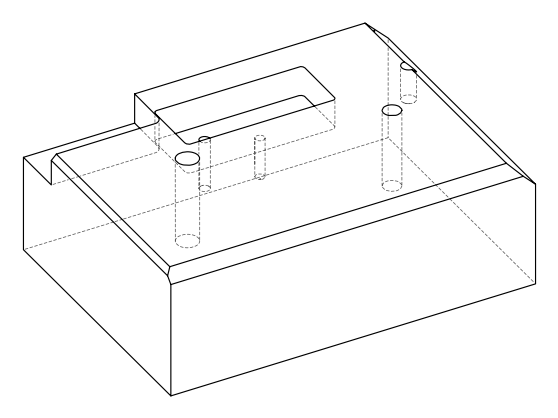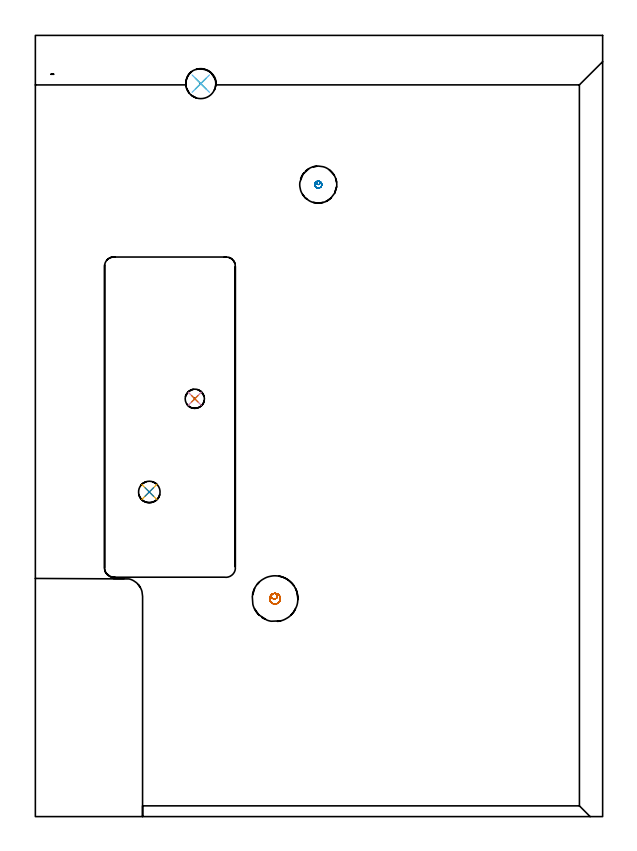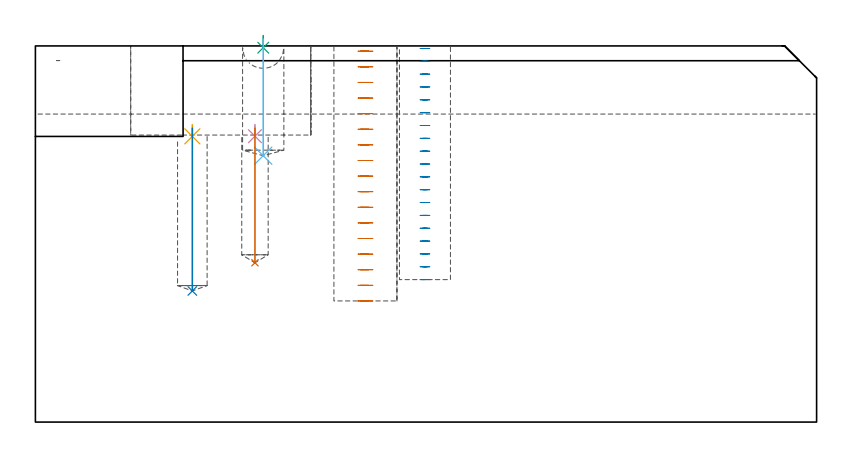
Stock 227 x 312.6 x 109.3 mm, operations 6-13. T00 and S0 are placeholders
(PLAN: 13 operations, 8 tool changes, 96.4 min)
(1 AREA_MILL | FG_CHAMFER_SURFACE | UGT0205_001 | 9.67 min | 13427 mm3)
(2 AREA_MILL_1 | FG_CHAMFER_SURFACE_1 | UGT0205_001 | 3 min | 1582 mm3)
(3 AREA_MILL_2 | FG_CHAMFER_SURFACE_2 | UGT0205_001 | 14.43 min | 43987 mm3)
(4 MILL_CORNER_NOTCH_RECTANGULAR | CORNER_NOTCH_RECTANGULAR | NXT0201_011 | Follow Part, ap 3, ae 75% | 10.85 min | 107202 mm3)
(5 MILL_RECTANGULAR_POCKET | POCKET_RECTANGULAR_STRAIGHT | NXT0201_008 | Follow Part, ap 1.5, ae 75% | 55.41 min | 173276 mm3)
(6 MILL_BLIND_HOLE_FROM_SOLID_MATERIAL | STEP1POCKET | UGT0201_132 | Spiral | 1.42 min | 19484 mm3)
(7 MILL_BLIND_HOLE_FROM_SOLID_MATERIAL_1 | STEP1POCKET_1 | NXT0201_011 | Spiral | 1.02 min | 11674 mm3)
(8 SPOT_DRILL | STEP1POCKET_2 | NXT0321_9005460120000 | 0.03 min | 40 mm3)
(9 SPOT_DRILL_1 | STEP1POCKET_3 | NXT0321_9005460120000 | 0.03 min | 46 mm3)
(10 SPOT_DRILL_2 | STEP1POCKET_4 | NXT0321_9005460120000 | 0.03 min | 4 mm3)
(11 DRILL_BLIND_HOLE_INTO_CENTER | STEP1POCKET_2 | NXT0301_128 | 0.14 min | 3308 mm3)
(12 DRILL_BLIND_HOLE_INTO_CENTER_1 | STEP1POCKET_3 | UGT0301_196 | 0.16 min | 1648 mm3)
(13 DRILL_BLIND_HOLE_INTO_CENTER_2 | STEP1POCKET_4 | NXT0301_057 | 0.2 min | 2558 mm3)
(TOOL UGT0205_001 | Chamfer Mill 20 x 3 x 45 deg. | D20 FL50 Z2)
(TOOL NXT0201_011 | ENDMILL 12mm [2P460-1200-NA 1630] | D12 FL38 Z6)
(TOOL NXT0201_008 | ENDMILL 6mm [2P460-0600-NA 1630] | D6 FL26 Z6)
(TOOL UGT0201_132 | Carbide End Mill 14.0 | D14 FL30 Z4)
(TOOL NXT0321_9005460120000 | NC Spot Drill, 142deg, 12mm, Carbide, Uncoated | D12 PA142 FL30 Z2)
(TOOL NXT0301_128 | Carbide Drill 12mm [861.1-1200-036A1-GP GC34] | D12 PA150 FL37.4 Z2)
(TOOL UGT0301_196 | Twist Drill 7.7 mm | D7.7 PA118 FL73 Z2)
(TOOL NXT0301_057 | Carbide Drill 8.6mm [860.1-0860-026A1-MM 2214] | D8.6 PA140 FL47 Z2)
(OP 6 MILL_BLIND_HOLE_FROM_SOLID_MATERIAL)
G17 G21 G94 G90
T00 M6
G54
G17 G0 G90 X95.9 Y87.2 S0 M3
G43 Z119.3 H0
Z107.765
G94 G3 X96.78 Y88.47 R0.94 F250.
X95.145 Y89.213 R1.27
X93.887 Y86.445 R2.15
X95.145 Y89.213 R-2.15
X94.516 Y87.829 R1.075
X95.9 Y87.2 R1.075
G0 Z103.229
G3 X96.78 Y88.47 R0.94
X95.145 Y89.213 R1.27
X93.887 Y86.445 R2.15
X95.145 Y89.213 R-2.15
X94.516 Y87.829 R1.075
X95.9 Y87.2 R1.075
G0 Z98.694
G3 X96.78 Y88.47 R0.94
X95.145 Y89.213 R1.27
X93.887 Y86.445 R2.15
X95.145 Y89.213 R-2.15
X94.516 Y87.829 R1.075
X95.9 Y87.2 R1.075
G0 Z94.159
G3 X96.78 Y88.47 R0.94
X95.145 Y89.213 R1.27
X93.887 Y86.445 R2.15
X95.145 Y89.213 R-2.15
X94.516 Y87.829 R1.075
X95.9 Y87.2 R1.075
G0 Z89.624
G3 X96.78 Y88.47 R0.94
X95.145 Y89.213 R1.27
X93.887 Y86.445 R2.15
X95.145 Y89.213 R-2.15
X94.516 Y87.829 R1.075
X95.9 Y87.2 R1.075
G0 Z85.088
G3 X96.78 Y88.47 R0.94
X95.145 Y89.213 R1.27
X93.887 Y86.445 R2.15
X95.145 Y89.213 R-2.15
X94.516 Y87.829 R1.075
X95.9 Y87.2 R1.075
G0 Z80.553
G3 X96.78 Y88.47 R0.94
X95.145 Y89.213 R1.27
X93.887 Y86.445 R2.15
X95.145 Y89.213 R-2.15
X94.516 Y87.829 R1.075
X95.9 Y87.2 R1.075
G0 Z76.018
G3 X96.78 Y88.47 R0.94
X95.145 Y89.213 R1.27
X93.887 Y86.445 R2.15
X95.145 Y89.213 R-2.15
X94.516 Y87.829 R1.075
X95.9 Y87.2 R1.075
G0 Z71.482
G3 X96.78 Y88.47 R0.94
X95.145 Y89.213 R1.27
X93.887 Y86.445 R2.15
X95.145 Y89.213 R-2.15
X94.516 Y87.829 R1.075
X95.9 Y87.2 R1.075
G0 Z66.947
G3 X96.78 Y88.47 R0.94
X95.145 Y89.213 R1.27
X93.887 Y86.445 R2.15
X95.145 Y89.213 R-2.15
X94.516 Y87.829 R1.075
X95.9 Y87.2 R1.075
G0 Z62.412
G3 X96.78 Y88.47 R0.94
X95.145 Y89.213 R1.27
X93.887 Y86.445 R2.15
X95.145 Y89.213 R-2.15
X94.516 Y87.829 R1.075
X95.9 Y87.2 R1.075
G0 Z57.876
G3 X96.78 Y88.47 R0.94
X95.145 Y89.213 R1.27
X93.887 Y86.445 R2.15
X95.145 Y89.213 R-2.15
X94.516 Y87.829 R1.075
X95.9 Y87.2 R1.075
G0 Z53.341
G3 X96.78 Y88.47 R0.94
X95.145 Y89.213 R1.27
X93.887 Y86.445 R2.15
X95.145 Y89.213 R-2.15
X94.516 Y87.829 R1.075
X95.9 Y87.2 R1.075
G0 Z48.806
G3 X96.78 Y88.47 R0.94
X95.145 Y89.213 R1.27
X93.887 Y86.445 R2.15
X95.145 Y89.213 R-2.15
X94.516 Y87.829 R1.075
X95.9 Y87.2 R1.075
G0 Z44.271
G3 X96.78 Y88.47 R0.94
X95.145 Y89.213 R1.27
X93.887 Y86.445 R2.15
X95.145 Y89.213 R-2.15
X94.516 Y87.829 R1.075
X95.9 Y87.2 R1.075
G0 Z39.735
G3 X96.78 Y88.47 R0.94
X95.145 Y89.213 R1.27
X93.887 Y86.445 R2.15
X95.145 Y89.213 R-2.15
X94.516 Y87.829 R1.075
X95.9 Y87.2 R1.075
G0 Z35.2
G3 X96.78 Y88.47 R0.94
X95.145 Y89.213 R1.27
X93.887 Y86.445 R2.15
X95.145 Y89.213 R-2.15
X94.516 Y87.829 R1.075
X95.9 Y87.2 R1.075
G0 Z119.3
M5
M2
(OP 7 MILL_BLIND_HOLE_FROM_SOLID_MATERIAL_1)
G17 G21 G94 G90
T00 M6
G54
G17 G0 G90 X113.2 Y252.9 S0 M3
G43 Z119.3 H1
Z108.568
G94 G3 X113.9 Y253.6 R0.7 F250.
X113.2 Y254.3 R0.7
X111.8 Y252.9 R1.4
X113.2 Y254.3 R-1.4
X112.5 Y253.6 R0.7
X113.2 Y252.9 R0.7
G0 Z104.837
G3 X113.9 Y253.6 R0.7
X113.2 Y254.3 R0.7
X111.8 Y252.9 R1.4
X113.2 Y254.3 R-1.4
X112.5 Y253.6 R0.7
X113.2 Y252.9 R0.7
G0 Z101.105
G3 X113.9 Y253.6 R0.7
X113.2 Y254.3 R0.7
X111.8 Y252.9 R1.4
X113.2 Y254.3 R-1.4
X112.5 Y253.6 R0.7
X113.2 Y252.9 R0.7
G0 Z97.374
G3 X113.9 Y253.6 R0.7
X113.2 Y254.3 R0.7
X111.8 Y252.9 R1.4
X113.2 Y254.3 R-1.4
X112.5 Y253.6 R0.7
X113.2 Y252.9 R0.7
G0 Z93.642
G3 X113.9 Y253.6 R0.7
X113.2 Y254.3 R0.7
X111.8 Y252.9 R1.4
X113.2 Y254.3 R-1.4
X112.5 Y253.6 R0.7
X113.2 Y252.9 R0.7
G0 Z89.911
G3 X113.9 Y253.6 R0.7
X113.2 Y254.3 R0.7
X111.8 Y252.9 R1.4
X113.2 Y254.3 R-1.4
X112.5 Y253.6 R0.7
X113.2 Y252.9 R0.7
G0 Z86.179
G3 X113.9 Y253.6 R0.7
X113.2 Y254.3 R0.7
X111.8 Y252.9 R1.4
X113.2 Y254.3 R-1.4
X112.5 Y253.6 R0.7
X113.2 Y252.9 R0.7
G0 Z82.447
G3 X113.9 Y253.6 R0.7
X113.2 Y254.3 R0.7
X111.8 Y252.9 R1.4
X113.2 Y254.3 R-1.4
X112.5 Y253.6 R0.7
X113.2 Y252.9 R0.7
G0 Z78.716
G3 X113.9 Y253.6 R0.7
X113.2 Y254.3 R0.7
X111.8 Y252.9 R1.4
X113.2 Y254.3 R-1.4
X112.5 Y253.6 R0.7
X113.2 Y252.9 R0.7
G0 Z74.984
G3 X113.9 Y253.6 R0.7
X113.2 Y254.3 R0.7
X111.8 Y252.9 R1.4
X113.2 Y254.3 R-1.4
X112.5 Y253.6 R0.7
X113.2 Y252.9 R0.7
G0 Z71.253
G3 X113.9 Y253.6 R0.7
X113.2 Y254.3 R0.7
X111.8 Y252.9 R1.4
X113.2 Y254.3 R-1.4
X112.5 Y253.6 R0.7
X113.2 Y252.9 R0.7
G0 Z67.521
G3 X113.9 Y253.6 R0.7
X113.2 Y254.3 R0.7
X111.8 Y252.9 R1.4
X113.2 Y254.3 R-1.4
X112.5 Y253.6 R0.7
X113.2 Y252.9 R0.7
G0 Z63.789
G3 X113.9 Y253.6 R0.7
X113.2 Y254.3 R0.7
X111.8 Y252.9 R1.4
X113.2 Y254.3 R-1.4
X112.5 Y253.6 R0.7
X113.2 Y252.9 R0.7
G0 Z60.058
G3 X113.9 Y253.6 R0.7
X113.2 Y254.3 R0.7
X111.8 Y252.9 R1.4
X113.2 Y254.3 R-1.4
X112.5 Y253.6 R0.7
X113.2 Y252.9 R0.7
G0 Z56.326
G3 X113.9 Y253.6 R0.7
X113.2 Y254.3 R0.7
X111.8 Y252.9 R1.4
X113.2 Y254.3 R-1.4
X112.5 Y253.6 R0.7
X113.2 Y252.9 R0.7
G0 Z52.595
G3 X113.9 Y253.6 R0.7
X113.2 Y254.3 R0.7
X111.8 Y252.9 R1.4
X113.2 Y254.3 R-1.4
X112.5 Y253.6 R0.7
X113.2 Y252.9 R0.7
G0 Z48.863
G3 X113.9 Y253.6 R0.7
X113.2 Y254.3 R0.7
X111.8 Y252.9 R1.4
X113.2 Y254.3 R-1.4
X112.5 Y253.6 R0.7
X113.2 Y252.9 R0.7
G0 Z45.132
G3 X113.9 Y253.6 R0.7
X113.2 Y254.3 R0.7
X111.8 Y252.9 R1.4
X113.2 Y254.3 R-1.4
X112.5 Y253.6 R0.7
X113.2 Y252.9 R0.7
G0 Z41.4
G3 X113.9 Y253.6 R0.7
X113.2 Y254.3 R0.7
X111.8 Y252.9 R1.4
X113.2 Y254.3 R-1.4
X112.5 Y253.6 R0.7
X113.2 Y252.9 R0.7
G0 Z119.3
M5
M2
(OP 8 SPOT_DRILL)
G17 G21 G94 G90
T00 M6
G54
G17 G0 G90 X66.2 Y293.3 S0 M3
G43 Z119.3 H0
G94 G81 G98 Z108.784 F250. R112.3
G80
M5
M2
(OP 9 SPOT_DRILL_1)
G17 G21 G94 G90
T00 M6
G54
G17 G0 G90 X63.8 Y167.2 S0 M3
G43 Z119.3 H0
G94 G81 G98 Z83.069 F250. R86.4
G80
M5
M2
(OP 10 SPOT_DRILL_2)
G17 G21 G94 G90
T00 M6
G54
G17 G0 G90 X45.6 Y129.9 S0 M3
G43 Z119.3 H0
G94 G81 G98 Z83.03 F250. R86.4
G80
M5
M2
(OP 11 DRILL_BLIND_HOLE_INTO_CENTER)
G17 G21 G94 G90
T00 M6
G54
G17 G0 G90 X66.2 Y293.3 S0 M3
G43 Z119.3 H1
G94 G81 G98 Z77.4 F250. R111.3
G80
M5
M2
(OP 12 DRILL_BLIND_HOLE_INTO_CENTER_1)
G17 G21 G94 G90
T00 M6
G54
G17 G0 G90 X63.8 Y167.2 S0 M3
G43 Z119.3 H0
G94 G81 G98 Z46.3 F250. R85.4
G80
M5
M2
(OP 13 DRILL_BLIND_HOLE_INTO_CENTER_2)
G17 G21 G94 G90
T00 M6
G54
G17 G0 G90 X45.6 Y129.9 S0 M3
G43 Z119.3 H1
G94 G81 G98 Z38.1 F250. R85.4
G80
M5
M2
